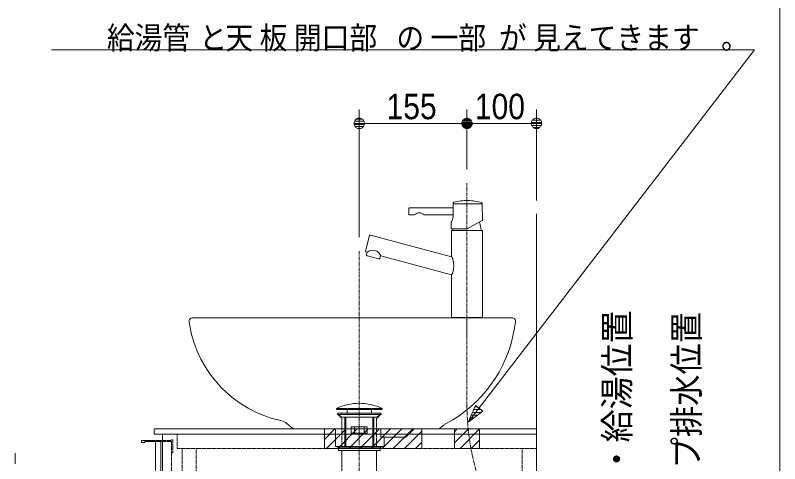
# Model space of a CAD drawing. Units: millimetres, scale not verified. Extents: x -6062 to 6062, y -3045 to 3045.
# Drawn here: x -1468 to -368, y -1430 to -784 of the extents above; entities that cross this region are included whole.
import ezdxf
from ezdxf.enums import TextEntityAlignment as Align

# ---------------------------------------------------------------- set-up
doc = ezdxf.new("R2010")
doc.units = ezdxf.units.MM
doc.header["$LTSCALE"] = 20
doc.linetypes.add('CHAIN1', pattern=[8, 5, -1, 1, -1])
doc.linetypes.add('DASHED1', pattern=[1.8, 1.2, -0.6])
for name, color, linetype, lineweight in [('0-0_1図面枠', 7, 'Continuous', 9), ('0-1_4給排水', 7, 'Continuous', 9), ('0-2_5ボウル・キャビネット', 7, 'Continuous', 9), ('0-3_2寸法-2', 7, 'Continuous', 9), ('0-4_0', 7, 'Continuous', 9), ('0-5_2寸法-1', 7, 'Continuous', 9), ('0-6_2寸法-3', 7, 'Continuous', 9)]:
    doc.layers.add(name, color=color, linetype=linetype, lineweight=lineweight)
doc.styles.add('ＭＳ ゴシック', font='')
doc.styles.add('ＭＳ Ｐゴシック', font='')
doc.styles.get('ＭＳ ゴシック').set_extended_font_data('MS Gothic')
doc.styles.get('ＭＳ Ｐゴシック').set_extended_font_data('MS PGothic')

# ---------------------------------------------------------------- blocks, each defined once
blk = doc.blocks.new('グループ-4')
at = {"layer": '0-0_1図面枠'}
blk.add_line((28400, 41000), (28400, -48600), dxfattribs=at)
blk = doc.blocks.new('グループ-5')
at = {"layer": '0-1_4給排水', "linetype": 'CHAIN1'}
blk.add_line((16300, -22480), (16300, -34520), dxfattribs=at)
at = {"layer": '0-1_4給排水'}
for p, q in [((15880, -27260), (15880, -28100)), ((15910, -27260), (15910, -28100)), ((16690, -27260), (16690, -28100)), ((16720, -27260), (16720, -28100))]:
    blk.add_line(p, q, dxfattribs=at)
for points in [[(15640, -27010), (16960, -27010), (16960, -27040), (15640, -27040)], [(15950, -27040), (16650, -27040), (16650, -27140), (15950, -27140)], [(15680, -27140), (16920, -27140), (16920, -27180), (15680, -27180)], [(15818.7, -27260), (15680, -27180), (16920, -27180), (16779.8, -27260)], [(16070, -27540), (16530, -27540), (16530, -27720), (16070, -27720)], [(16160, -27540), (16440, -27540), (16440, -27720), (16160, -27720)], [(15700, -28140), (15650, -28100), (16950, -28100), (16900, -28140)], [(15700, -28140), (16900, -28140), (16900, -28220), (15700, -28220)], [(15800, -28220), (16800, -28220), (16800, -29260), (15800, -29260)]]:
    blk.add_lwpolyline(points, close=True, dxfattribs=at)
blk.add_arc((16300, -28387), 1527, 64.39147, 115.60853, dxfattribs=at)
blk = doc.blocks.new('グループ-7')
at = {"layer": '0-2_5ボウル・キャビネット'}
for p, q in [((20700, -24400), (11500, -24400)), ((11401.5, -24517.4), (11421.2, -24628.8)), ((20757.8, -24748), (20798.5, -24517.4)), ((14214.2, -27444.1), (14400, -27600))]:
    blk.add_line(p, q, dxfattribs=at)
at = {"layer": '0-2_5ボウル・キャビネット', "linetype": 'DASHED1'}
blk.add_lwpolyline([(15660, -27160), (15800, -27300), (15800, -28100), (16800, -28100), (16800, -27300), (16940, -27160)], dxfattribs=at)
at = {"layer": '0-2_5ボウル・キャビネット'}
for points in [[(14400, -27600), (18600, -27600), (18732.2, -27489)], [(15617.1, -27600), (15617.1, -28100), (17017.1, -28100), (17017.1, -27850)], [(17877.1, -27600), (17637.1, -27840), (16917.1, -27840), (16917.1, -27600)]]:
    blk.add_lwpolyline(points, dxfattribs=at)
for centre, radius, start, end in [((11500, -24500), 100, 90, 138.0125), ((20700, -24500), 100, 41.9875, 90), ((11500, -24500), 100, 138.0125, 190), ((14769.5, -24038.4), 3400, 190, 257.65513), ((20700, -24500), 100, 350, 41.9875), ((17015.5, -24088.2), 3800, 298.03138, 350), ((13957.1, -27750.5), 400, 50, 77.65513), ((18989.4, -27795.5), 400, 118.03138, 130)]:
    blk.add_arc(centre, radius, start, end, dxfattribs=at)
blk = doc.blocks.new('グループ-30')
at = {"layer": '0-2_5ボウル・キャビネット', "linetype": 'DASHED1'}
blk.add_lwpolyline([(19390, -33020), (19390, -33260), (19700, -33260), (19700, -30320), (19390, -30320), (19390, -32920)], dxfattribs=at)
blk = doc.blocks.new('グループ-31')
at = {"layer": '0-2_5ボウル・キャビネット'}
for p, q in [((10030, -27984), (10030, -27936)), ((10036, -27930), (10640, -27930)), ((10124, -27990), (10036, -27990)), ((10640, -33260), (10590, -33260))]:
    blk.add_line(p, q, dxfattribs=at)
at = {"layer": '0-2_5ボウル・キャビネット', "linetype": 'DASHED1'}
for p, q in [((10906, -27910), (10924, -27910)), ((10900, -28264), (10900, -32870)), ((10924, -28290), (10906, -28290)), ((19390, -30320), (10900, -30320)), ((13320, -30320), (13320, -33260)), ((13630, -30320), (13630, -33260)), ((19390, -33260), (10900, -33260))]:
    blk.add_line(p, q, dxfattribs=at)
for points in [[(10640, -27930), (10900, -27930), (10900, -27916)], [(10930, -27916), (10930, -28104), (10924, -28110), (10930, -28116), (10930, -28284)], [(10900, -28284), (10900, -27960), (10640, -27960)], [(10900, -33020), (10900, -33260), (10640, -33260)]]:
    blk.add_lwpolyline(points, dxfattribs=at)
at = {"layer": '0-2_5ボウル・キャビネット'}
blk.add_lwpolyline([(10640, -27960), (10130, -27960), (10130, -27984)], dxfattribs=at)
blk.add_lwpolyline([(10590, -34110), (10440, -34110), (10440, -27960), (10590, -27960)], close=True, dxfattribs=at)
at = {"layer": '0-2_5ボウル・キャビネット', "linetype": 'DASHED1'}
blk.add_lwpolyline([(10750, -32920), (19540, -32920), (19540, -33020), (10750, -33020)], close=True, dxfattribs=at)
at = {"layer": '0-2_5ボウル・キャビネット'}
for centre, start, end in [((10036, -27936), 90, 180), ((10036, -27984), 180, 225), ((10036, -27984), 225, 270), ((10124, -27984), 270, 0)]:
    blk.add_arc(centre, 6, start, end, dxfattribs=at)
at = {"layer": '0-2_5ボウル・キャビネット', "linetype": 'DASHED1'}
for centre, start, end in [((10906, -27916), 90, 180), ((10924, -27916), 0, 90), ((10906, -28284), 180, 270), ((10924, -28284), 270, 0)]:
    blk.add_arc(centre, 6, start, end, dxfattribs=at)
at = {"layer": '0-2_5ボウル・キャビネット'}
blk.add_blockref('グループ-30', (0, 0), dxfattribs=at)
blk = doc.blocks.new('グループ-32')
at = {"layer": '0-2_5ボウル・キャビネット'}
blk.add_line((10640, -27750), (10640, -41400), dxfattribs=at)
at = {"layer": '0-2_5ボウル・キャビネット', "linetype": 'DASHED1'}
blk.add_line((20990, -28160), (20990, -39962), dxfattribs=at)
at = {"layer": '0-2_5ボウル・キャビネット'}
for points in [[(10400, -27600), (21400, -27600), (21400, -27750), (10400, -27750)], [(10640, -27750), (21400, -27750), (21400, -41400), (10640, -41400)]]:
    blk.add_lwpolyline(points, close=True, dxfattribs=at)
at = {"layer": '0-2_5ボウル・キャビネット', "linetype": 'DASHED1'}
blk.add_lwpolyline([(11060, -27750), (21400, -27750), (21400, -28160), (11060, -28160)], close=True, dxfattribs=at)
blk.add_lwpolyline([(11610, -28160), (11610, -29650), (11200, -29650), (11200, -28160)], dxfattribs=at)
at = {"layer": '0-2_5ボウル・キャビネット'}
blk.add_blockref('グループ-31', (0, 0), dxfattribs=at)
blk = doc.blocks.new('_Dot')
at = {"layer": '0-4_0'}
for p, q in [((-10, 0), (-20, 0)), ((9.78, 2), (-9.78, 2)), ((7.99, 6), (-7.99, 6)), ((9.16, -3.98), (-9.16, -3.98)), ((6, -7.98), (-6, -7.98))]:
    blk.add_line(p, q, dxfattribs=at)
for points in [[(10, 0), (9.92, 1.25), (9.69, 2.49), (9.3, 3.68), (8.76, 4.82), (8.09, 5.88), (7.29, 6.85), (6.37, 7.71), (5.36, 8.44), (4.26, 9.05), (3.09, 9.51), (1.87, 9.82), (0.63, 9.98), (-0.63, 9.98), (-1.87, 9.82), (-3.09, 9.51), (-4.26, 9.05), (-5.36, 8.44), (-6.37, 7.71), (-7.29, 6.85), (-8.09, 5.88), (-8.76, 4.82), (-9.3, 3.68), (-9.69, 2.49), (-9.92, 1.25), (-10, 0), (0, 0)], [(-10, 0), (-9.92, -1.25), (-9.69, -2.49), (-9.3, -3.68), (-8.76, -4.82), (-8.09, -5.88), (-7.29, -6.85), (-6.37, -7.71), (-5.36, -8.44), (-4.26, -9.05), (-3.09, -9.51), (-1.87, -9.82), (-0.63, -9.98), (0.63, -9.98), (1.87, -9.82), (3.09, -9.51), (4.26, -9.05), (5.36, -8.44), (6.37, -7.71), (7.29, -6.85), (8.09, -5.88), (8.76, -4.82), (9.3, -3.68), (9.69, -2.49), (9.92, -1.25), (10, 0), (0, 0)]]:
    blk.add_lwpolyline(points, close=True, dxfattribs=at)
blk = doc.blocks.new('グループ-39')
at = {"layer": '0-1_4給排水'}
for p, q in [((19838.7, -21115.3), (19006.7, -21115.3)), ((17725.5, -21255.3), (17725.5, -21415.3)), ((19005, -21235.3), (19002.3, -21433.2)), ((17745.5, -21435.3), (17882.6, -21435.3)), ((18168.3, -21435.3), (19002.2, -21435.3)), ((18948.7, -21645.1), (18948.7, -21815.3)), ((19400.9, -21834.2), (19840, -21600.7)), ((19850, -21886), (18950, -21886)), ((18968.7, -21835.3), (19396.2, -21835.3)), ((18995.1, -21880), (18999, -21835.3)), ((19804.9, -21880), (19798.5, -21806.5)), ((16594.7, -22030.8), (16475.7, -22475.1)), ((16532.9, -22616.8), (16857.5, -22703.7)), ((19850, -24394), (18950, -24394)), ((19400, -24400), (18960, -24400)), ((19400, -24400), (19840, -24400))]:
    blk.add_line(p, q, dxfattribs=at)
for points in [[(19006.7, -21092.1), (19006.7, -21115.3), (19005, -21235.3), (17745.5, -21235.3)], [(19845.3, -21591.7), (19838.7, -21115.3), (19838.7, -21106.5)], [(18950, -24394), (18956, -24400), (19400, -24400), (19844, -24400), (19850, -24394), (19850, -21886), (19844, -21880), (19400, -21880), (18956, -21880), (18950, -21886), (18950, -22641.2), (16619.2, -22016.6)], [(16489.8, -22499.6), (16523.6, -22508.7), (16530.4, -22510.5), (16511.7, -22580)], [(16894.2, -22682.5), (16912.9, -22613), (16919.6, -22614.8), (18950, -23158.8), (18950, -24394)], [(19007.2, -22781.3), (19005, -22769.1), (19002.5, -22756.8), (18999.9, -22744.6), (18997, -22732.4), (18994, -22720.7), (18991, -22709.7), (18988, -22699.6), (18985, -22690.3), (18981.9, -22681.7), (18978.8, -22674), (18975.7, -22667.1), (18972.6, -22661.1), (18969.4, -22655.8), (18966.2, -22651.3), (18963, -22647.7), (18959.8, -22644.8), (18956.6, -22642.8), (18953.3, -22641.6), (18950, -22641.2)], [(18947.5, -23158.1), (18950.4, -23157.9), (18953.7, -23156.8), (18957, -23154.9), (18960.3, -23152.2), (18963.6, -23148.6), (18966.9, -23144.3), (18970.3, -23139.1), (18973.6, -23133.1), (18977, -23126.3), (18980.3, -23118.7), (18983.7, -23110.3), (18987.1, -23101.1), (18990.4, -23091), (18993.7, -23080.5), (18996.8, -23069.8), (18999.6, -23059), (19002.3, -23048), (19004.7, -23036.9), (19007, -23025.7), (19009, -23014.3), (19010.8, -23002.8), (19012.4, -22991.1), (19013.8, -22979.3), (19014.9, -22967.3), (19015.9, -22955.2), (19016.7, -22943), (19017.2, -22930.6), (19017.5, -22918.1), (19017.7, -22905.5), (19017.6, -22893), (19017.3, -22880.5), (19016.8, -22868), (19016, -22855.5), (19015.1, -22843.1), (19013.9, -22830.7), (19012.6, -22818.3), (19011, -22805.9), (19009.2, -22793.6), (19007.2, -22781.3)]]:
    blk.add_lwpolyline(points, dxfattribs=at)
for centre, radius, start, end in [((19026.7, -21092.1), 20, 142.8192, 180), ((19026.7, -21092.1), 20, 105.63841, 142.8192), ((19398.7, -22421), 1400, 88.95973, 105.6384), ((19398.7, -22421), 1400, 72.28107, 88.95973), ((19818.7, -21106.5), 20, 36.14053, 72.28107), ((19818.7, -21106.5), 20, 0, 36.14053), ((17745.5, -21255.3), 20, 135, 180), ((17745.5, -21255.3), 20, 90, 135), ((17745.5, -21415.3), 20, 180, 225), ((17745.5, -21415.3), 20, 225, 270), ((18025.5, -21575.3), 200, 90, 135.573), ((18025.5, -21575.3), 200, 44.427, 90), ((18552.3, -21427.1), 450, 332.36262, 345.78827), ((18552.3, -21427.1), 450, 345.78827, 358.94747), ((18968.7, -21645.1), 20, 166.18131, 180), ((18968.7, -21645.1), 20, 152.36262, 166.18131), ((19400, -21841.3), 400, 16.92348, 28.84696), ((19400, -21841.3), 400, 5, 16.92348), ((19835.3, -21591.8), 10, 297.99996, 329.39786), ((19835.3, -21591.8), 10, 329.39786, 0.79576), ((18968.7, -21815.3), 20, 180, 225), ((18968.7, -21815.3), 20, 225, 270), ((19396.2, -21825.3), 10, 270, 284.00001), ((19396.2, -21825.3), 10, 284.00001, 298.00001), ((16614, -22036), 20, 120, 164.99998), ((16614, -22036), 20, 75.00002, 120), ((16495, -22480.3), 20, 165.00002, 210), ((16495, -22480.3), 20, 210, 254.99998), ((16540.7, -22587.8), 30, 165, 210), ((16540.7, -22587.8), 30, 210, 255), ((16684.6, -22700), 250, 75, 130.08079), ((16684.6, -22700), 250, 19.91921, 75), ((16865.3, -22674.8), 30, 255, 300), ((16865.3, -22674.8), 30, 300, 345)]:
    blk.add_arc(centre, radius, start, end, dxfattribs=at)
blk = doc.blocks.new('止水栓_側面')
at = {"layer": '0-1_4給排水', "linetype": 'CHAIN1'}
blk.add_line((-3010, 0), (1000, 0), dxfattribs=at)
at = {"layer": '0-1_4給排水'}
blk.add_lwpolyline([(-900, 1200), (-900, 600), (-1200, 600), (-1200, 1200)], dxfattribs=at)
for points in [[(-1950, 660), (-1850, 660), (-1850, 300), (-1950, 300)], [(-1330, 600), (-770, 600), (-770, 360), (-1330, 360)], [(-200, 600), (0, 600), (0, -600), (-200, -600)], [(-1450, -300), (-2010, -300), (-2010, 300), (-1450, 300)], [(-1450, 240), (-1430, 240), (-1430, -240), (-1450, -240)], [(-1430, 298), (-200, 298), (-200, -298), (-1430, -298)], [(-1250, 360), (-850, 360), (-850, 298), (-1250, 298)]]:
    blk.add_lwpolyline(points, close=True, dxfattribs=at)
blk = doc.blocks.new('グループ-40')
at = {"layer": '0-1_4給排水', "linetype": 'CHAIN1'}
for p, q in [((19400, -24900), (19400, -20520)), ((19736, -29098.6), (19604, -28574.6))]:
    blk.add_line(p, q, dxfattribs=at)
for points in [[(19400, -26931.2), (19400, -26772.8), (19400, -26273.2), (19400, -24400)], [(19940, -31400), (19940, -30900.5), (19940, -30742)]]:
    blk.add_lwpolyline(points, dxfattribs=at)
for centre, start, end in [((26123.2, -26931.2), 180, 194.14879), ((13216.8, -30742), 0, 14.14879)]:
    blk.add_arc(centre, 6723.2, start, end, dxfattribs=at)
at = {"layer": '0-1_4給排水'}
for name, p in [('グループ-39', (0, 0)), ('止水栓_側面', (20990, -32000))]:
    blk.add_blockref(name, p, dxfattribs=at)

msp = doc.modelspace()

# ---------------------------------------------------------------- linework, layer by layer
at = {"layer": '0-2_5ボウル・キャビネット'}
for p, q in [((-1022.5, -1395), (-1007.5, -1380)), ((-1019.5, -1408), (-991.5, -1380)), ((-1003.5, -1408), (-975.5, -1380)), ((-987.5, -1408), (-959.5, -1380)), ((-971.5, -1408), (-943.5, -1380)), ((-955.5, -1408), (-927.5, -1380)), ((-939.5, -1408), (-911.5, -1380)), ((-923.5, -1408), (-895.5, -1380)), ((-907.5, -1408), (-882.5, -1383)), ((-835.5, -1384), (-831.5, -1380)), ((-835.5, -1400), (-815.5, -1380)), ((-827.5, -1408), (-799.5, -1380)), ((-811.5, -1408), (-799.5, -1396)), ((-891.5, -1408), (-882.5, -1399))]:
    msp.add_line(p, q, dxfattribs=at)
msp.add_lwpolyline([(-1317.5, -2070), (-717.5, -2070), (-717.5, -1070)], dxfattribs=at)
for points in [[(-1022.5, -1408), (-1022.5, -1380), (-882.5, -1380), (-882.5, -1408)], [(-835.5, -1408), (-835.5, -1380), (-799.5, -1380), (-799.5, -1408)]]:
    msp.add_lwpolyline(points, close=True, dxfattribs=at)
at = {"layer": '0-2_5ボウル・キャビネット', "linetype": 'DASHED1'}
for points in [[(-1022.5, -1408), (-1022.5, -1380), (-882.5, -1380), (-882.5, -1408)], [(-835.5, -1408), (-835.5, -1380), (-799.5, -1380), (-799.5, -1408)]]:
    msp.add_lwpolyline(points, dxfattribs=at)
at = {"layer": '0-3_2寸法-2'}
msp.add_line((-1467.5, -1429.99), (-1467.5, -1414.99), dxfattribs=at)
at = {"layer": '0-5_2寸法-1'}
for p, q in [((-972.5, -1104), (-972.5, -920)), ((-817.5, -1006), (-817.5, -920)), ((-817.5, -1006), (-817.5, -920)), ((-717.5, -1051), (-717.5, -920)), ((-957.49, -940), (-832.51, -940)), ((-732.51, -940), (-802.49, -940))]:
    msp.add_line(p, q, dxfattribs=at)
at = {"layer": '0-6_2寸法-3'}
for p, q in [((-797.42, -1352.14), (-807.99, -1352.14)), ((-802.54, -1348.14), (-806.29, -1348.14)), ((-802.36, -1360.14), (-811.38, -1360.14)), ((-797.05, -1356.14), (-809.68, -1356.14)), ((-812.97, -1368.14), (-814.78, -1368.14)), ((-807.67, -1364.14), (-813.08, -1364.14))]:
    msp.add_line(p, q, dxfattribs=at)
msp.add_lwpolyline([(-815.63, -1370.14), (-403.59, -834), (-1415.59, -834)], dxfattribs=at)
msp.add_lwpolyline([(-794.63, -1354.31), (-815.63, -1370.14), (-805.36, -1345.94)], close=True, dxfattribs=at)
msp.add_lwpolyline([(-794.63, -1354.31), (-815.63, -1370.14), (-805.36, -1345.94)], close=True, dxfattribs=at)

# ---------------------------------------------------------------- block references
at = {"layer": '0-0_1図面枠', "xscale": 0.05, "yscale": 0.05}
msp.add_blockref('グループ-4', (-1787.5, 0), dxfattribs=at)
at = {"layer": '0-1_4給排水', "xscale": 0.05, "yscale": 0.05}
for name in ['グループ-40', 'グループ-5']:
    msp.add_blockref(name, (-1787.5, 0), dxfattribs=at)
at = {"layer": '0-2_5ボウル・キャビネット', "xscale": 0.05, "yscale": 0.05}
for name in ['グループ-7', 'グループ-32']:
    msp.add_blockref(name, (-1787.5, 0), dxfattribs=at)
at = {"layer": '0-5_2寸法-1', "xscale": 0.7503418, "yscale": 0.7503418, "rotation": 180}
for p in [(-972.5, -940), (-817.5, -940)]:
    msp.add_blockref('_Dot', p, dxfattribs=at)
at = {"layer": '0-5_2寸法-1', "xscale": 0.7503418, "yscale": 0.7503418}
for p in [(-817.5, -940), (-717.5, -940)]:
    msp.add_blockref('_Dot', p, dxfattribs=at)

# ---------------------------------------------------------------- texts
at = {"layer": '0-3_2寸法-2', "style": 'ＭＳ Ｐゴシック'}
for s, width, p in [('壁給水・給湯位置', 0.95, (-572.38, -1589.36)), ('Pトラップ排水位置', 0.9, (-472.48, -1600.42))]:
    msp.add_text(s, height=36.66, rotation=90, dxfattribs=dict(at, width=width)).set_placement(p, align=Align.BOTTOM_LEFT)
at = {"layer": '0-5_2寸法-1', "style": 'ＭＳ Ｐゴシック', "width": 0.9}
for s, p in [('155', (-933.22, -944.96)), ('100', (-806.11, -944.96))]:
    msp.add_text(s, height=36.66, dxfattribs=at).set_placement(p, align=Align.BOTTOM_LEFT)
at = {"layer": '0-6_2寸法-3', "style": 'ＭＳ ゴシック', "width": 0.9}
for s, p in [('\u3000\u3000給湯管', (-1415.59, -842.78)), ('と', (-1202.69, -842.78)), ('天', (-1165.04, -842.78)), ('板', (-1115.86, -842.78)), ('開口部', (-1066.67, -842.78)), ('の', (-919.12, -842.78)), ('一部', (-869.94, -842.78)), ('が', (-771.57, -842.78)), ('見えてきます', (-722.39, -842.78)), ('。', (-451.88, -842.78))]:
    msp.add_text(s, height=32.55, dxfattribs=at).set_placement(p, align=Align.BOTTOM_LEFT)

doc.saveas('drawing.dxf')
